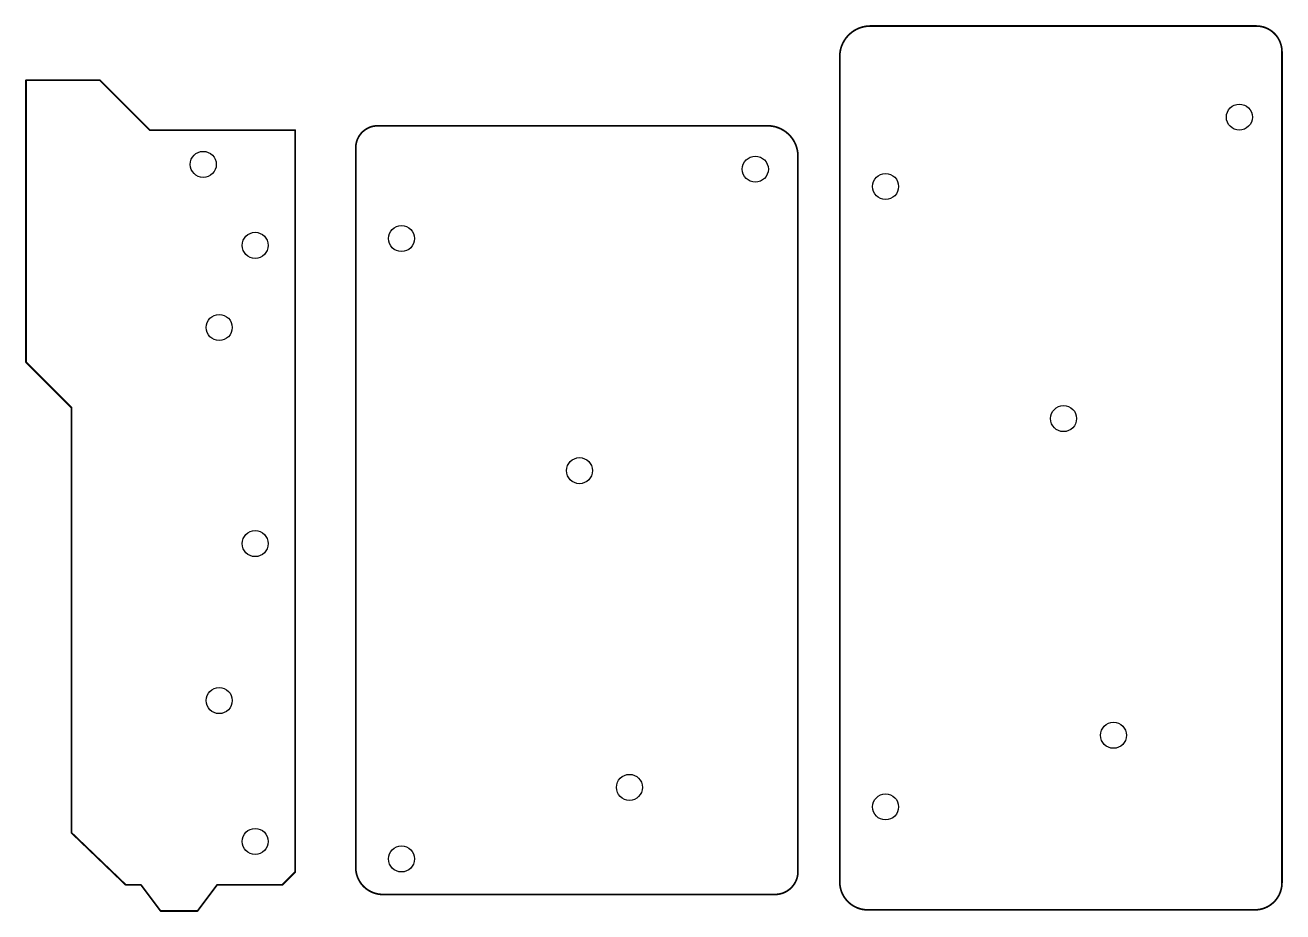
# Model space of a CAD drawing. Extents: x 0 to 5.79, y 0.05 to 4.13.
import ezdxf

# ---------------------------------------------------------------- set-up
doc = ezdxf.new("R2010")
doc.units = 0
doc.layers.add('20', color=91, linetype='CONTINUOUS')

msp = doc.modelspace()

# ---------------------------------------------------------------- linework, layer by layer
at = {"layer": '20'}
for points, const_width in [([(3.89, 4.13, 0.414214), (3.748907, 3.988907)], 0.007874), ([(3.89, 4.131969, 1), (3.89, 4.128031)], 0.003937), ([(3.89, 4.128031, 1), (3.89, 4.131969)], 0.003937), ([(5.667558, 4.131969, 1), (5.667558, 4.128031)], 0.003937), ([(5.786407, 4.011151, 0.414214), (5.667558, 4.13)], 0.007874), ([(5.667558, 4.128031, 1), (5.667558, 4.131969)], 0.003937), ([(5.788376, 4.011151, 1), (5.784439, 4.011151)], 0.003937), ([(5.784439, 4.011151, 1), (5.788376, 4.011151)], 0.003937), ([(3.750876, 3.988907, 1), (3.746939, 3.988907)], 0.003937), ([(3.746939, 3.988907, 1), (3.750876, 3.988907)], 0.003937), ([(0, 3.882, 1), (0, 3.878)], 0.004), ([(0.002, 3.88, 1), (-0.002, 3.88)], 0.004), ([(0.341414, 3.881414, 1), (0.338586, 3.878586)], 0.004), ([(0.34, 3.878, 1), (0.34, 3.882)], 0.004), ([(0.57, 3.652, 1), (0.57, 3.648)], 0.004), ([(0.568586, 3.648586, 1), (0.571414, 3.651414)], 0.004), ([(1.242, 3.65, 1), (1.238, 3.65)], 0.004), ([(1.24, 3.648, 1), (1.24, 3.652)], 0.004), ([(1.620748, 3.67, 0.414214), (1.518907, 3.568159)], 0.007874), ([(1.620748, 3.671969, 1), (1.620748, 3.668031)], 0.003937), ([(1.620748, 3.668031, 1), (1.620748, 3.671969)], 0.003937), ([(3.556407, 3.529669, 0.414214), (3.416076, 3.67)], 0.007874), ([(3.416076, 3.671969, 1), (3.416076, 3.668031)], 0.003937), ([(3.416076, 3.668031, 1), (3.416076, 3.671969)], 0.003937), ([(1.520876, 3.568159, 1), (1.516939, 3.568159)], 0.003937), ([(1.516939, 3.568159, 1), (1.520876, 3.568159)], 0.003937), ([(3.558376, 3.529669, 1), (3.554439, 3.529669)], 0.003937), ([(3.554439, 3.529669, 1), (3.558376, 3.529669)], 0.003937), ([(0.001414, 2.581414, 1), (-0.001414, 2.578586)], 0.004), ([(-0.002, 2.58, 1), (0.002, 2.58)], 0.004), ([(0.212, 2.37, 1), (0.208, 2.37)], 0.004), ([(0.208586, 2.368586, 1), (0.211414, 2.371414)], 0.004), ([(0.211385, 0.411443, 1), (0.208615, 0.408557)], 0.004), ([(0.208, 0.41, 1), (0.212, 0.41)], 0.004), ([(1.238, 0.23, 1), (1.242, 0.23)], 0.004), ([(1.241414, 0.228586, 1), (1.238586, 0.231414)], 0.004), ([(1.518907, 0.251262, 0.414214), (1.643907, 0.126262)], 0.007874), ([(1.520876, 0.251262, 1), (1.516939, 0.251262)], 0.003937), ([(1.516939, 0.251262, 1), (1.520876, 0.251262)], 0.003937), ([(3.450828, 0.126262, 0.414214), (3.556407, 0.231841)], 0.007874), ([(3.558376, 0.231841, 1), (3.554439, 0.231841)], 0.003937), ([(3.554439, 0.231841, 1), (3.558376, 0.231841)], 0.003937), ([(0.46, 0.172, 1), (0.46, 0.168)], 0.004), ([(0.5316, 0.1712, 1), (0.5284, 0.1688)], 0.004), ([(0.53, 0.168, 1), (0.53, 0.172)], 0.004), ([(0.88, 0.172, 1), (0.88, 0.168)], 0.004), ([(0.8816, 0.1688, 1), (0.8784, 0.1712)], 0.004), ([(1.18, 0.168, 1), (1.18, 0.172)], 0.004), ([(3.748907, 0.184008, 0.414214), (3.877671, 0.055244)], 0.007874), ([(3.750876, 0.184008, 1), (3.746939, 0.184008)], 0.003937), ([(3.746939, 0.184008, 1), (3.750876, 0.184008)], 0.003937), ([(5.661407, 0.055244, 0.414214), (5.786407, 0.180244)], 0.007874), ([(5.788376, 0.180244, 1), (5.784439, 0.180244)], 0.003937), ([(5.784439, 0.180244, 1), (5.788376, 0.180244)], 0.003937), ([(0.458615, 0.168557, 1), (0.461385, 0.171443)], 0.004), ([(1.178586, 0.171414, 1), (1.181414, 0.168586)], 0.004), ([(1.643907, 0.12823, 1), (1.643907, 0.124293)], 0.003937), ([(1.643907, 0.124293, 1), (1.643907, 0.12823)], 0.003937), ([(3.450828, 0.12823, 1), (3.450828, 0.124293)], 0.003937), ([(3.450828, 0.124293, 1), (3.450828, 0.12823)], 0.003937), ([(3.877671, 0.057213, 1), (3.877671, 0.053276)], 0.003937), ([(3.877671, 0.053276, 1), (3.877671, 0.057213)], 0.003937), ([(5.661407, 0.057213, 1), (5.661407, 0.053276)], 0.003937), ([(5.661407, 0.053276, 1), (5.661407, 0.057213)], 0.003937), ([(0.62, 0.052, 1), (0.62, 0.048)], 0.004), ([(0.6184, 0.0488, 1), (0.6216, 0.0512)], 0.004), ([(0.7884, 0.0512, 1), (0.7916, 0.0488)], 0.004), ([(0.79, 0.048, 1), (0.79, 0.052)], 0.004)]:
    msp.add_lwpolyline(points, format="xyb", dxfattribs=dict(at, const_width=const_width))
for points, const_width in [([(3.89, 4.13), (5.667558, 4.13)], 0.007874), ([(5.786407, 4.011151), (5.786407, 0.180244)], 0.007874), ([(3.748907, 0.184008), (3.748907, 3.988907)], 0.007874), ([(0, 3.88), (0.34, 3.88)], 0.008), ([(0, 2.58), (0, 3.88)], 0.008), ([(0.34, 3.88), (0.57, 3.65)], 0.008), ([(0.57, 3.65), (1.24, 3.65)], 0.008), ([(1.24, 3.65), (1.24, 0.23)], 0.008), ([(1.620748, 3.67), (3.416076, 3.67)], 0.007874), ([(1.518907, 0.251262), (1.518907, 3.568159)], 0.007874), ([(3.556407, 3.529669), (3.556407, 0.231841)], 0.007874), ([(0.21, 2.37), (0, 2.58)], 0.008), ([(0.21, 0.41), (0.21, 2.37)], 0.008), ([(0.46, 0.17), (0.21, 0.41)], 0.008), ([(1.24, 0.23), (1.18, 0.17)], 0.008), ([(0.53, 0.17), (0.46, 0.17)], 0.008), ([(0.62, 0.05), (0.53, 0.17)], 0.008), ([(0.88, 0.17), (0.79, 0.05)], 0.008), ([(1.18, 0.17), (0.88, 0.17)], 0.008), ([(3.450828, 0.126262), (1.643907, 0.126262)], 0.007874), ([(5.661407, 0.055244), (3.877671, 0.055244)], 0.007874), ([(0.79, 0.05), (0.62, 0.05)], 0.008)]:
    msp.add_lwpolyline(points, dxfattribs=dict(at, const_width=const_width))
for centre in [(5.59, 3.71), (0.8165, 3.491964), (3.36, 3.47), (3.96, 3.39), (1.73, 3.15), (1.0558, 3.11875), (0.89, 2.74), (4.78, 2.32), (2.55, 2.08), (1.0558, 1.743583), (0.89, 1.02), (5.01, 0.86), (2.78, 0.62), (3.96, 0.53), (1.0558, 0.370677), (1.73, 0.29)]:
    msp.add_circle(centre, 0.06, dxfattribs=at)

doc.saveas('drawing.dxf')
